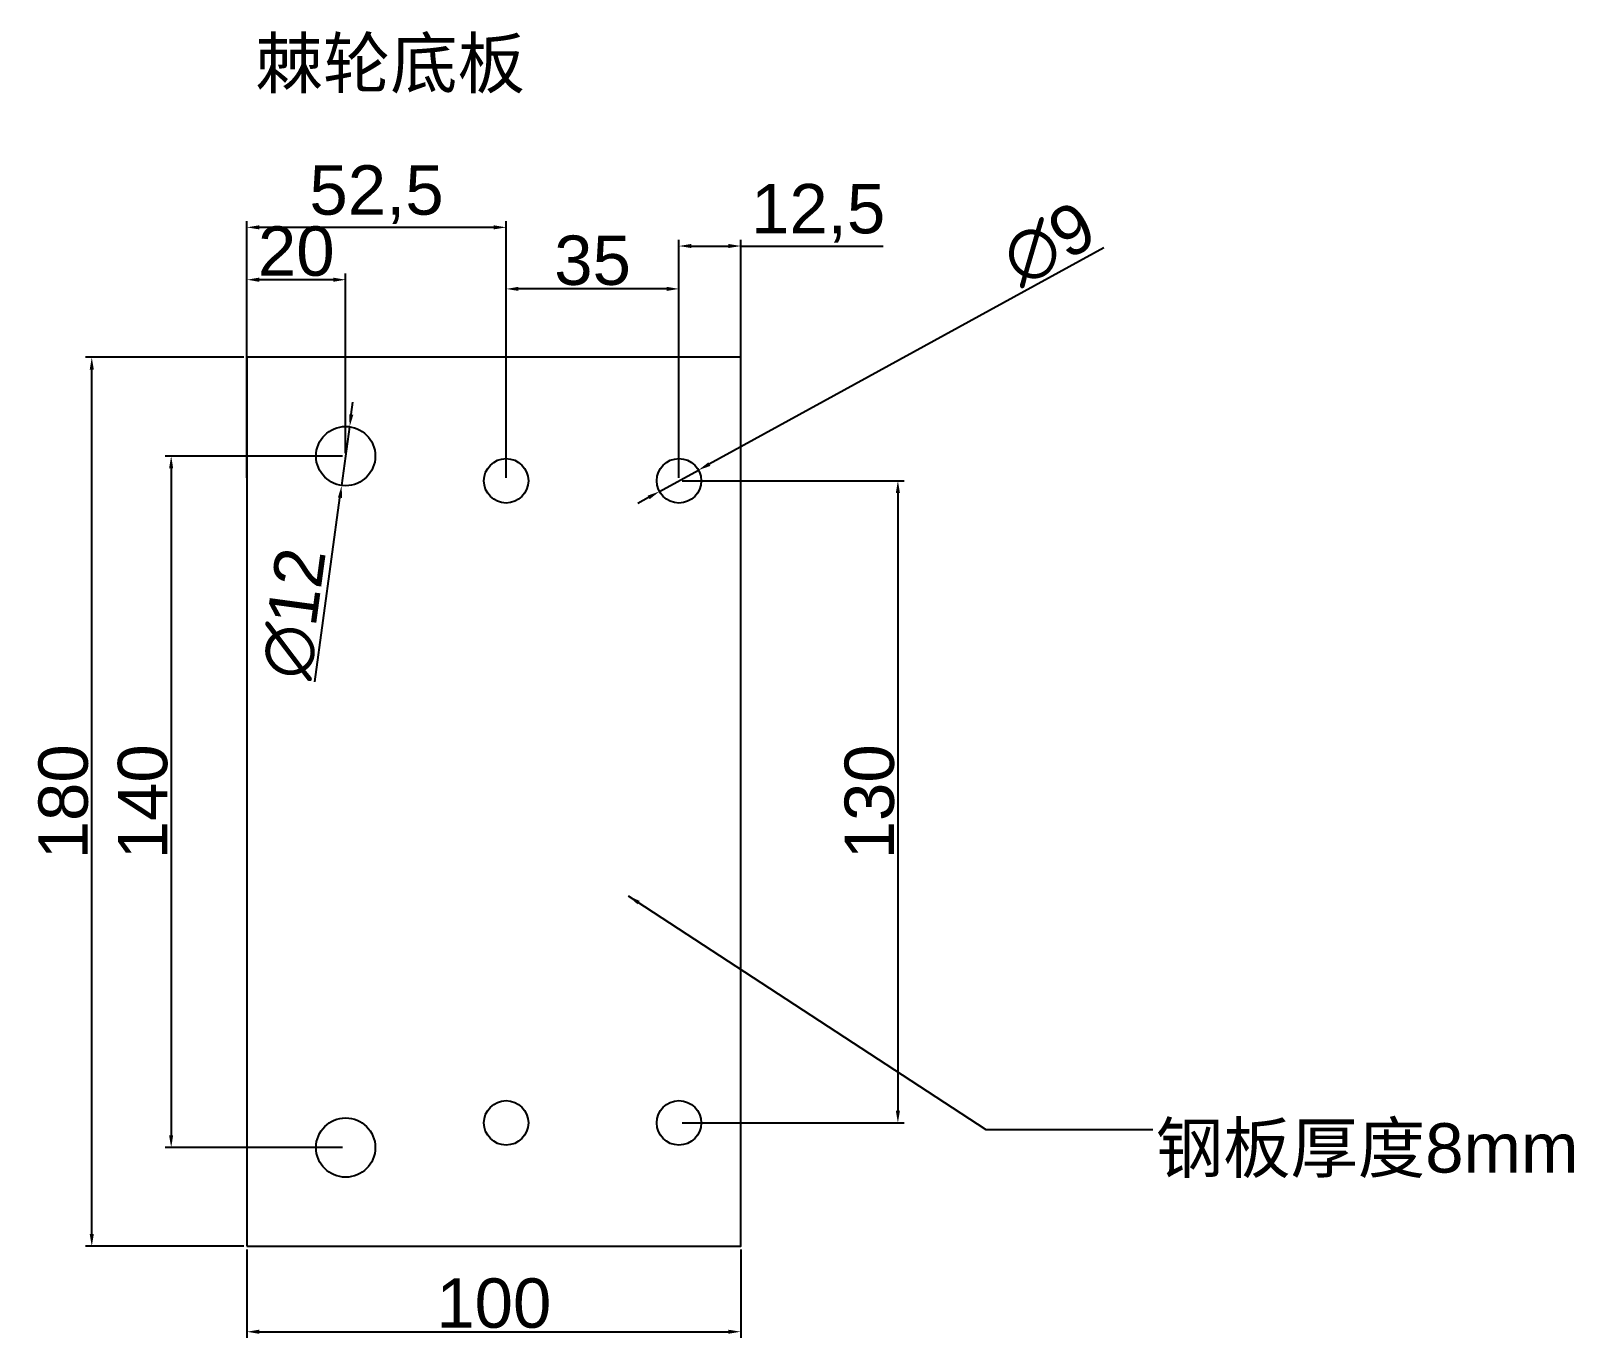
# Model space of a CAD drawing. Header units: millimetres. Extents: x -44 to 271, y -19 to 246.
import ezdxf

# ---------------------------------------------------------------- set-up
doc = ezdxf.new("R2010")
doc.units = ezdxf.units.MM
doc.styles.get("Standard").update_dxf_attribs({"font": 'arial.ttf'})
doc.dimstyles.new('ISO-25', dxfattribs={"dimtxt": 2.5, "dimasz": 2.5, "dimexe": 1.25, "dimexo": 0.625, "dimtad": 1, "dimtxsty": 'Standard', "dimcen": 2.5, "dimadec": 0, "dimazin": 0, "dimtfac": 1, "dimtmove": 0, "dimatfit": 3, "dimfxl": 1, "dimarcsym": 0})

# ---------------------------------------------------------------- blocks, each defined once
blk = doc.blocks.new('*D1')
at = {"color": 0, "lineweight": -2, "transparency": 16777216}
for p, q in [((0, -0.62), (0, -18.54)), ((100, -0.62), (100, -18.54)), ((2.5, -17.29), (97.5, -17.29))]:
    blk.add_line(p, q, dxfattribs=at)
at = {"color": 0, "transparency": 16777216}
for points in [[(2.5, -16.88), (2.5, -17.71), (0, -17.29)], [(97.5, -16.88), (97.5, -17.71), (100, -17.29)]]:
    blk.add_solid(points, dxfattribs=at)
at = {"layer": 'Defpoints', "color": 0, "transparency": 16777216}
for p in [(0, 0), (100, 0), (100, -17.29)]:
    blk.add_point(p, dxfattribs=at)
at = {"color": 0, "transparency": 16777216, "insert": (50, -11.56), "char_height": 10, "attachment_point": 5}
blk.add_mtext('100', dxfattribs=at)
blk = doc.blocks.new('*D2')
at = {"color": 0, "lineweight": -2, "transparency": 16777216}
for p, q in [((-0.62, 180), (-32.66, 180)), ((-31.41, 2.5), (-31.41, 177.5)), ((-0.62, 0), (-32.66, 0))]:
    blk.add_line(p, q, dxfattribs=at)
at = {"color": 0, "transparency": 16777216}
for points in [[(-31.82, 177.5), (-30.99, 177.5), (-31.41, 180)], [(-31.82, 2.5), (-30.99, 2.5), (-31.41, 0)]]:
    blk.add_solid(points, dxfattribs=at)
at = {"layer": 'Defpoints', "color": 0, "transparency": 16777216}
for p in [(-31.41, 180), (0, 180), (0, 0)]:
    blk.add_point(p, dxfattribs=at)
at = {"color": 0, "transparency": 16777216, "insert": (-37.14, 90), "char_height": 10, "attachment_point": 5, "rotation": 90}
blk.add_mtext('180', dxfattribs=at)
blk = doc.blocks.new('*D3')
at = {"color": 0, "lineweight": -2, "transparency": 16777216}
for p, q in [((19.38, 160), (-16.58, 160)), ((-15.33, 157.5), (-15.33, 22.5)), ((19.38, 20), (-16.58, 20))]:
    blk.add_line(p, q, dxfattribs=at)
at = {"color": 0, "transparency": 16777216}
for points in [[(-15.75, 157.5), (-14.92, 157.5), (-15.33, 160)], [(-15.75, 22.5), (-14.92, 22.5), (-15.33, 20)]]:
    blk.add_solid(points, dxfattribs=at)
at = {"layer": 'Defpoints', "color": 0, "transparency": 16777216}
for p in [(20, 160), (-15.33, 20), (20, 20)]:
    blk.add_point(p, dxfattribs=at)
at = {"color": 0, "transparency": 16777216, "insert": (-21.06, 90), "char_height": 10, "attachment_point": 5, "rotation": 90}
blk.add_mtext('140', dxfattribs=at)
blk = doc.blocks.new('*D4')
at = {"color": 0, "lineweight": -2, "transparency": 16777216}
for p, q in [((88.12, 155), (133.08, 155)), ((131.83, 152.5), (131.83, 27.5)), ((88.12, 25), (133.08, 25))]:
    blk.add_line(p, q, dxfattribs=at)
at = {"color": 0, "transparency": 16777216}
for points in [[(131.41, 152.5), (132.25, 152.5), (131.83, 155)], [(131.41, 27.5), (132.25, 27.5), (131.83, 25)]]:
    blk.add_solid(points, dxfattribs=at)
at = {"layer": 'Defpoints', "color": 0, "transparency": 16777216}
for p in [(87.5, 155), (87.5, 25), (131.83, 25)]:
    blk.add_point(p, dxfattribs=at)
at = {"color": 0, "transparency": 16777216, "insert": (126.1, 90), "char_height": 10, "attachment_point": 5, "rotation": 90}
blk.add_mtext('130', dxfattribs=at)
blk = doc.blocks.new('*D5')
at = {"color": 0, "lineweight": -2, "transparency": 16777216}
for p, q in [((0, 160.62), (0, 196.96)), ((17.5, 195.71), (2.5, 195.71)), ((20, 160.62), (20, 196.96))]:
    blk.add_line(p, q, dxfattribs=at)
at = {"color": 0, "transparency": 16777216}
for points in [[(2.5, 196.13), (2.5, 195.29), (0, 195.71)], [(17.5, 196.13), (17.5, 195.29), (20, 195.71)]]:
    blk.add_solid(points, dxfattribs=at)
at = {"layer": 'Defpoints', "color": 0, "transparency": 16777216}
for p in [(0, 195.71), (0, 160), (20, 160)]:
    blk.add_point(p, dxfattribs=at)
at = {"color": 0, "transparency": 16777216, "insert": (10, 201.44), "char_height": 10, "attachment_point": 5}
blk.add_mtext('20', dxfattribs=at)
blk = doc.blocks.new('*D6')
at = {"color": 0, "lineweight": -2, "transparency": 16777216}
for p, q in [((0, 155.62), (0, 207.56)), ((50, 206.31), (2.5, 206.31)), ((52.5, 155.62), (52.5, 207.56))]:
    blk.add_line(p, q, dxfattribs=at)
at = {"color": 0, "transparency": 16777216}
for points in [[(2.5, 206.73), (2.5, 205.9), (0, 206.31)], [(50, 206.73), (50, 205.9), (52.5, 206.31)]]:
    blk.add_solid(points, dxfattribs=at)
at = {"layer": 'Defpoints', "color": 0, "transparency": 16777216}
for p in [(0, 206.31), (0, 155), (52.5, 155)]:
    blk.add_point(p, dxfattribs=at)
at = {"color": 0, "transparency": 16777216, "insert": (26.25, 212.95), "char_height": 10, "attachment_point": 5}
blk.add_mtext('52,5', dxfattribs=at)
blk = doc.blocks.new('*D7')
at = {"color": 0, "lineweight": -2, "transparency": 16777216}
for p, q in [((52.5, 155.62), (52.5, 195.1)), ((87.5, 155.62), (87.5, 195.1)), ((85, 193.85), (55, 193.85))]:
    blk.add_line(p, q, dxfattribs=at)
at = {"color": 0, "transparency": 16777216}
for points in [[(55, 194.27), (55, 193.44), (52.5, 193.85)], [(85, 194.27), (85, 193.44), (87.5, 193.85)]]:
    blk.add_solid(points, dxfattribs=at)
at = {"layer": 'Defpoints', "color": 0, "transparency": 16777216}
for p in [(52.5, 193.85), (52.5, 155), (87.5, 155)]:
    blk.add_point(p, dxfattribs=at)
at = {"color": 0, "transparency": 16777216, "insert": (70, 199.59), "char_height": 10, "attachment_point": 5}
blk.add_mtext('35', dxfattribs=at)
blk = doc.blocks.new('*D8')
at = {"color": 0, "lineweight": -2, "transparency": 16777216}
for p, q in [((87.5, 155.62), (87.5, 203.78)), ((90, 202.53), (97.5, 202.53)), ((100, 155.62), (100, 203.78)), ((100, 202.53), (128.86, 202.53))]:
    blk.add_line(p, q, dxfattribs=at)
at = {"color": 0, "transparency": 16777216}
for points in [[(90, 202.95), (90, 202.12), (87.5, 202.53)], [(97.5, 202.95), (97.5, 202.12), (100, 202.53)]]:
    blk.add_solid(points, dxfattribs=at)
at = {"layer": 'Defpoints', "color": 0, "transparency": 16777216}
for p in [(100, 202.53), (87.5, 155), (100, 155)]:
    blk.add_point(p, dxfattribs=at)
at = {"color": 0, "transparency": 16777216, "insert": (115.68, 209.17), "char_height": 10, "attachment_point": 5}
blk.add_mtext('12,5', dxfattribs=at)
blk = doc.blocks.new('*D9')
at = {"color": 0, "lineweight": -2, "transparency": 16777216}
for p, q in [((173.53, 202.19), (93.64, 158.37)), ((83.55, 152.84), (91.45, 157.16)), ((81.36, 151.63), (79.17, 150.43))]:
    blk.add_line(p, q, dxfattribs=at)
at = {"color": 0, "transparency": 16777216}
for points in [[(93.44, 158.73), (93.84, 158), (91.45, 157.16)], [(81.16, 152), (81.56, 151.27), (83.55, 152.84)]]:
    blk.add_solid(points, dxfattribs=at)
at = {"layer": 'Defpoints', "color": 0, "transparency": 16777216}
for p in [(91.45, 157.16), (83.55, 152.84)]:
    blk.add_point(p, dxfattribs=at)
at = {"color": 0, "transparency": 16777216, "insert": (162.44, 202.96), "char_height": 10, "attachment_point": 5, "rotation": 28.7464}
blk.add_mtext('∅9', dxfattribs=at)
blk = doc.blocks.new('*D10')
at = {"color": 0, "lineweight": -2, "transparency": 16777216}
for p, q in [((21.15, 168.42), (21.48, 170.9)), ((20.81, 165.95), (19.19, 154.05)), ((13.78, 114.3), (18.85, 151.58))]:
    blk.add_line(p, q, dxfattribs=at)
at = {"color": 0, "transparency": 16777216}
for points in [[(20.73, 168.48), (21.56, 168.37), (20.81, 165.95)], [(18.44, 151.63), (19.27, 151.52), (19.19, 154.05)]]:
    blk.add_solid(points, dxfattribs=at)
at = {"layer": 'Defpoints', "color": 0, "transparency": 16777216}
for p in [(20.81, 165.95), (19.19, 154.05)]:
    blk.add_point(p, dxfattribs=at)
at = {"color": 0, "transparency": 16777216, "insert": (9.6, 128.16), "char_height": 10, "attachment_point": 5, "rotation": 82.2553}
blk.add_mtext('∅12', dxfattribs=at)

msp = doc.modelspace()

# ---------------------------------------------------------------- linework, layer by layer
at = {"color": 0}
msp.add_lwpolyline([(0, 0), (100, 0), (100, 180), (0, 180)], close=True, dxfattribs=at)
for centre, radius in [((20, 160), 6), ((52.5, 155), 4.5), ((87.5, 155), 4.5), ((52.5, 25), 4.5), ((87.5, 25), 4.5), ((20, 20), 6)]:
    msp.add_circle(centre, radius, dxfattribs=at)

# ---------------------------------------------------------------- texts
at = {"color": 2, "insert": (1.75, 244.553), "char_height": 10, "width": 95.26775, "attachment_point": 1}
msp.add_mtext('{\\fSimSun|b0|i0|c134|p2;棘轮底板}', dxfattribs=at)
at = {"color": 3, "insert": (184.053, 24.932), "char_height": 10, "width": 95.26775, "attachment_point": 1}
msp.add_mtext('{\\fSimSun|b0|i0|c134|p2;钢板厚度}8mm', dxfattribs=at)

# ---------------------------------------------------------------- dimensions: what is measured, and where the dimension line sits
at = {"color": 3}
for base, p1, p2, picture, middle in [((0, 206.313), (52.5, 155), (0, 155), '*D6', (26.25, 212.948)), ((100, 202.534), (87.5, 155), (100, 155), '*D8', (115.68, 209.168)), ((0, 195.711), (20, 160), (0, 160), '*D5', (10, 201.442)), ((52.5, 193.854), (87.5, 155), (52.5, 155), '*D7', (70, 199.589)), ((100, -17.293), (0, 0), (100, 0), '*D1', (50, -11.563))]:
    dim = msp.add_linear_dim(base=base, p1=p1, p2=p2, dimstyle='ISO-25', override={"dimtxt": 10}, dxfattribs=at)
    dim.commit()
    dim.dimension.update_dxf_attribs({"geometry": picture, "text_midpoint": middle})
for p1, p2, picture, middle in [((83.555, 152.836), (91.445, 157.164), '*D9', (165.33, 197.693)), ((20.809, 165.945), (19.191, 154.055), '*D10', (15.56, 127.353))]:
    dim = msp.add_diameter_dim_2p(p1=p1, p2=p2, dimstyle='ISO-25', override={"dimtxt": 10}, dxfattribs=at)
    dim.commit()
    dim.dimension.update_dxf_attribs({"geometry": picture, "text_midpoint": middle, "dimtype": 163})
for base, p1, p2, picture, middle in [((-31.408, 180), (0, 0), (0, 180), '*D2', (-37.139, 90)), ((-15.334, 20), (20, 160), (20, 20), '*D3', (-21.065, 90)), ((131.83, 25), (87.5, 155), (87.5, 25), '*D4', (126.096, 90))]:
    dim = msp.add_linear_dim(base=base, p1=p1, p2=p2, angle=90, dimstyle='ISO-25', override={"dimtxt": 10}, dxfattribs=at)
    dim.commit()
    dim.dimension.update_dxf_attribs({"geometry": picture, "text_midpoint": middle})

# ---------------------------------------------------------------- leaders
at = {"color": 3, "annotation_type": 0, "has_hookline": 1, "hookline_direction": 0, "text_width": 86.903}
msp.add_leader([(77.218, 70.964), (149.634, 23.682), (183.428, 23.682)], dimstyle='ISO-25', override={"dimgap": 0.625, "dimtad": 0}, dxfattribs=at)

doc.saveas('drawing.dxf')
